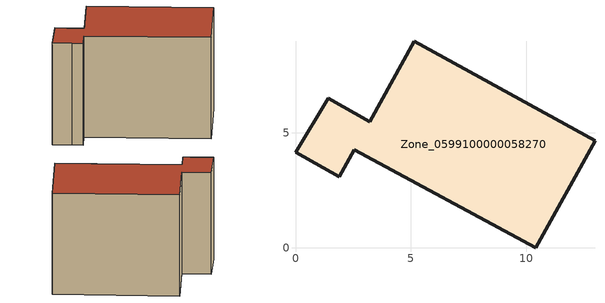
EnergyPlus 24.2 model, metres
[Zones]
Zone_0599100000058270
 floor ground (C_G): 1.2,3.49 0,4.16 1.41,6.49 3.21,5.48 5.15,8.98 12.99,4.65 10.41,0 2.55,4.27 1.9,3.09 z0
 wall outside (C_F): 1.41,6.49 0,4.16 1.2,3.49 1.9,3.09 2.55,4.27 10.41,0 12.99,4.65 5.15,8.98 3.21,5.48 1.41,6.49 z0:7.74
 roof outside (C_R): 0,4.16 1.2,3.49 1.9,3.09 2.55,4.27 10.41,0 12.99,4.65 5.15,8.98 3.21,5.48 1.41,6.49 z7.74
[BUILDING]
Pand.0599100000058270: North Axis=0; Terrain=City; Loads Convergence Tolerance Value=0.04; Temperature Convergence Tolerance Value=0.4; Solar Distribution=FullExterior; Maximum Number of Warmup Days=25; Minimum Number of Warmup Days=1
[Site:Location]
Rotterdam.The.Hague.AP_ZH_NLD Design_Conditions: Latitude=51.96; Longitude=4.45; Time Zone=1; Elevation=-4.5
[SITE:GROUNDTEMPERATURE:BUILDINGSURFACE]
18, 18, 18, 18, 18, 18, 18, 18, 18, 18, 18, 18
[MATERIAL] Thermal Absorptance=0.9; Solar Absorptance=0.7; Visible Absorptance=0.7
Name | Roughness | Thickness | Conductivity | Density | Specific Heat
G.TI.1975-1991 | MediumSmooth | 0.15 | 0.288461 | 540 | 1210
F.TI.1975-1991 | Rough | 0.3 | 0.230769 | 1920 | 840
R.TI.1975-1991 | MediumRough | 0.2 | 0.153846 | 1500 | 1000
[CONSTRUCTION]
C_G: G.TI.1975-1991
C_F: F.TI.1975-1991
C_R: R.TI.1975-1991
[ZONE]
Zone_0599100000058270: Type=1; Multiplier=1; Ceiling Height=Autocalculate; Volume=Autocalculate; Floor Area=autocalculate; Part of Total Floor Area=Yes
[ZONEINFILTRATION:DESIGNFLOWRATE]
Infil_Zone_0599100000058270: Zone or ZoneList or Space or SpaceList=Zone_0599100000058270; Schedule=AlwaysOn; Design Flow Rate Calculation Method=Flow/Area; Flow Rate per Floor Area=0.003; Constant Term Coefficient=1; Temperature Term Coefficient=0; Velocity Term Coefficient=0; Velocity Squared Term Coefficient=0
[HVACTEMPLATE:ZONE:IDEALLOADSAIRSYSTEM]
Zone_0599100000058270: Maximum Heating Supply Air Temperature=50; Minimum Cooling Supply Air Temperature=13; Maximum Heating Supply Air Humidity Ratio=0.0156; Minimum Cooling Supply Air Humidity Ratio=0.0077; Heating Limit=NoLimit; Cooling Limit=NoLimit; Dehumidification Control Type=ConstantSensibleHeatRatio; Cooling Sensible Heat Ratio=0.7; Dehumidification Setpoint=60; Humidification Control Type=None; Humidification Setpoint=30; Outdoor Air Method=None; Outdoor Air Flow Rate per Person=0.00944; Outdoor Air Flow Rate per Zone Floor Area=0; Outdoor Air Flow Rate per Zone=0; Demand Controlled Ventilation Type=None; Outdoor Air Economizer Type=NoEconomizer; Heat Recovery Type=None; Sensible Heat Recovery Effectiveness=0.7; Latent Heat Recovery Effectiveness=0.65
[ZONECONTROL:THERMOSTAT]
ThermostatControl_Zone_0599100000058270: Zone or ZoneList=Zone_0599100000058270; Control Type Schedule=DualSetpointControlType; Control 1=Thermostat_Zone_0599100000058270; Temperature Difference Between Cutout And Setpoint=0
[THERMOSTATSETPOINT:DUALSETPOINT]
Thermostat_Zone_0599100000058270: Heating Setpoint Temperature Schedule=HeatingSetpoint_Zone_0599100000058270; Cooling Setpoint Temperature Schedule=CoolingSetpoint_Zone_0599100000058270
[SCHEDULE:COMPACT]
HeatingSetpoint_Zone_0599100000058270: Through: 12/31, For: AllDays, Until: 24:00, 21
CoolingSetpoint_Zone_0599100000058270: Through: 12/31, For: AllDays, Until: 24:00, 24
DualSetpointControlType: Through: 12/31, For: AllDays, Until: 24:00, 4
AlwaysOn: Through: 12/31, For: AllDays, Until: 24:00, 1
